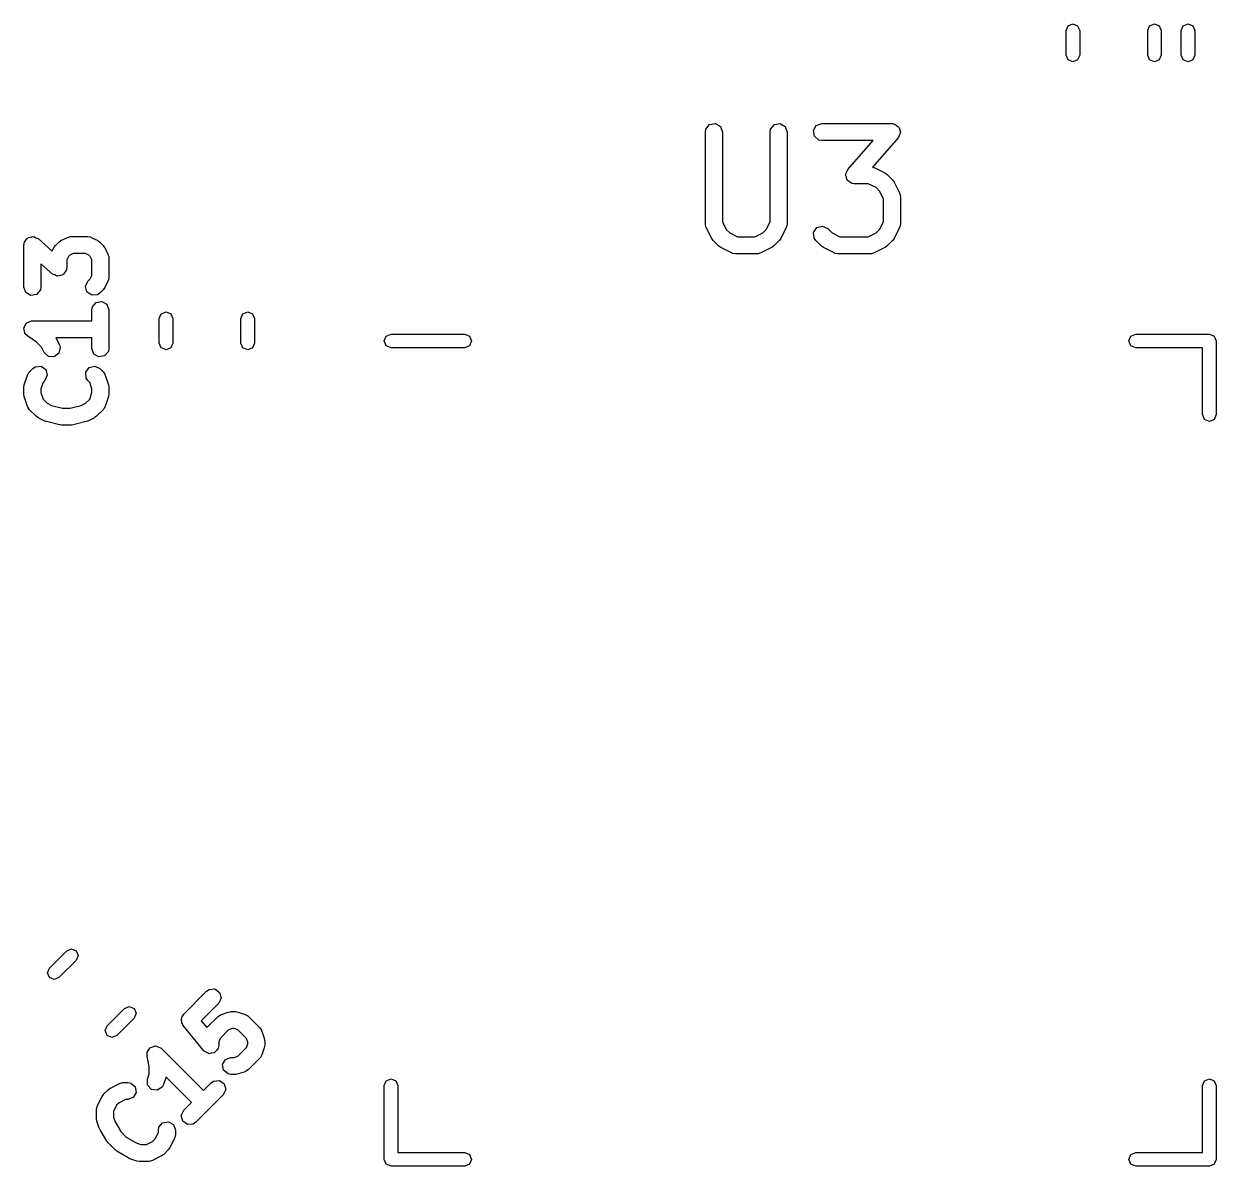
# Model space of a CAD drawing. Extents: x 184.8 to 212.7, y -69.8 to -26.1.
# Drawn here: x 191.73 to 202.25, y -58.56 to -48.49 of the extents above; entities that cross this region are included whole.
import ezdxf

# ---------------------------------------------------------------- set-up
doc = ezdxf.new("R2010")
doc.units = 0
doc.layers.add('BLACK', color=7, linetype='CONTINUOUS')

msp = doc.modelspace()

# ---------------------------------------------------------------- linework, layer by layer
at = {"layer": 'BLACK', "linetype": 'CONTINUOUS'}
for p, q in [((200.943, -48.5058), (200.986, -48.4882)), ((200.986, -48.4882), (201.028, -48.5058)), ((201.663, -48.5058), (201.706, -48.4882)), ((201.706, -48.4882), (201.748, -48.5058)), ((201.959, -48.5058), (202.002, -48.4882)), ((202.002, -48.4882), (202.044, -48.5058)), ((200.926, -48.5482), (200.943, -48.5058)), ((200.926, -48.7639), (200.926, -48.5482)), ((201.028, -48.5058), (201.046, -48.5482)), ((201.046, -48.5482), (201.046, -48.7639)), ((201.646, -48.5482), (201.663, -48.5058)), ((201.646, -48.7639), (201.646, -48.5482)), ((201.748, -48.5058), (201.766, -48.5482)), ((201.766, -48.5482), (201.766, -48.7639)), ((201.942, -48.5482), (201.959, -48.5058)), ((201.942, -48.7639), (201.942, -48.5482)), ((202.044, -48.5058), (202.062, -48.5482)), ((202.062, -48.5482), (202.062, -48.7639)), ((200.943, -48.8063), (200.926, -48.7639)), ((200.986, -48.8239), (200.943, -48.8063)), ((201.028, -48.8063), (200.986, -48.8239)), ((201.046, -48.7639), (201.028, -48.8063)), ((201.663, -48.8063), (201.646, -48.7639)), ((201.706, -48.8239), (201.663, -48.8063)), ((201.748, -48.8063), (201.706, -48.8239)), ((201.766, -48.7639), (201.748, -48.8063)), ((201.959, -48.8063), (201.942, -48.7639)), ((202.002, -48.8239), (201.959, -48.8063)), ((202.044, -48.8063), (202.002, -48.8239)), ((202.062, -48.7639), (202.044, -48.8063)), ((197.743, -49.4424), (197.748, -49.4167)), ((197.743, -50.2519), (197.743, -49.4424)), ((197.748, -49.4167), (197.781, -49.3774)), ((197.781, -49.3774), (197.831, -49.3685)), ((197.831, -49.3685), (197.876, -49.3942)), ((197.876, -49.3942), (197.893, -49.4424)), ((197.893, -49.4424), (197.893, -50.2342)), ((198.315, -49.4424), (198.319, -49.4167)), ((198.315, -50.2342), (198.315, -49.4424)), ((198.319, -49.4167), (198.352, -49.3774)), ((198.352, -49.3774), (198.403, -49.3685)), ((198.403, -49.3685), (198.447, -49.3942)), ((198.447, -49.3942), (198.465, -49.4424)), ((198.465, -49.4424), (198.465, -50.2519)), ((198.697, -49.4294), (198.722, -49.3849)), ((198.706, -49.4799), (198.697, -49.4294)), ((198.722, -49.3849), (198.77, -49.3674)), ((198.77, -49.3674), (199.39, -49.3674)), ((199.39, -49.3674), (199.401, -49.3693)), ((199.401, -49.3693), (199.404, -49.3688)), ((199.404, -49.3688), (199.407, -49.3704)), ((199.407, -49.3704), (199.415, -49.3719)), ((199.415, -49.3719), (199.431, -49.3849)), ((199.431, -49.3849), (199.448, -49.3954)), ((199.448, -49.3954), (199.45, -49.401)), ((199.45, -49.401), (199.454, -49.4049)), ((199.454, -49.4049), (199.458, -49.4248)), ((199.458, -49.4248), (199.465, -49.4439)), ((199.465, -49.4439), (199.462, -49.4495)), ((198.745, -49.5129), (198.706, -49.4799)), ((198.77, -49.5174), (198.745, -49.5129)), ((199.224, -49.5174), (198.77, -49.5174)), ((199, -49.7739), (199.224, -49.5174)), ((199.446, -49.4918), (199.218, -49.7518)), ((199.453, -49.4729), (199.446, -49.4918)), ((199.463, -49.4554), (199.453, -49.4729)), ((199.462, -49.4495), (199.463, -49.4554)), ((199.218, -49.7518), (199.225, -49.7529)), ((199.225, -49.7529), (199.228, -49.7557)), ((199.228, -49.7557), (199.233, -49.7563)), ((199.233, -49.7563), (199.328, -49.8039)), ((198.981, -49.8218), (198.983, -49.8162)), ((198.988, -49.8409), (198.981, -49.8218)), ((198.982, -49.8103), (198.992, -49.7928)), ((198.983, -49.8162), (198.982, -49.8103)), ((198.991, -49.8608), (198.988, -49.8409)), ((198.996, -49.8647), (198.991, -49.8608)), ((198.992, -49.7928), (199, -49.7739)), ((198.998, -49.8703), (198.996, -49.8647)), ((199.328, -49.8039), (199.346, -49.8172)), ((199.346, -49.8172), (199.347, -49.8179)), ((199.347, -49.8179), (199.395, -49.8655)), ((199.015, -49.8808), (198.998, -49.8703)), ((199.031, -49.8938), (199.015, -49.8808)), ((199.039, -49.8953), (199.031, -49.8938)), ((199.042, -49.8969), (199.039, -49.8953)), ((199.045, -49.8964), (199.042, -49.8969)), ((199.056, -49.8983), (199.045, -49.8964)), ((199.181, -49.8983), (199.056, -49.8983)), ((199.25, -49.9326), (199.181, -49.8983)), ((199.28, -49.963), (199.25, -49.9326)), ((199.315, -50.0315), (199.28, -49.963)), ((199.395, -49.8655), (199.408, -49.8839)), ((199.408, -49.8839), (199.409, -49.885)), ((199.409, -49.885), (199.457, -49.9803)), ((199.315, -50.2342), (199.315, -50.0315)), ((199.457, -49.9803), (199.464, -50.0052)), ((199.464, -50.0052), (199.463, -50.0096)), ((199.463, -50.0096), (199.465, -50.0138)), ((199.465, -50.0138), (199.465, -50.2519)), ((197.745, -50.2561), (197.743, -50.2519)), ((197.744, -50.2605), (197.745, -50.2561)), ((197.751, -50.2854), (197.744, -50.2605)), ((197.799, -50.3807), (197.751, -50.2854)), ((197.893, -50.2342), (197.927, -50.3027)), ((198.28, -50.3027), (198.315, -50.2342)), ((198.457, -50.2854), (198.409, -50.3807)), ((198.46, -50.2776), (198.457, -50.281)), ((198.457, -50.281), (198.457, -50.2854)), ((198.465, -50.2519), (198.46, -50.2776)), ((198.727, -50.2857), (198.777, -50.2724)), ((198.777, -50.2724), (198.824, -50.2941)), ((199.28, -50.3027), (199.315, -50.2342)), ((199.457, -50.2854), (199.409, -50.3807)), ((199.46, -50.2776), (199.457, -50.281)), ((199.457, -50.281), (199.457, -50.2854)), ((199.465, -50.2519), (199.46, -50.2776)), ((191.748, -50.3977), (191.758, -50.3804)), ((191.758, -50.3804), (191.764, -50.3785)), ((191.764, -50.3785), (191.768, -50.3739)), ((191.768, -50.3739), (191.788, -50.3704)), ((191.788, -50.3704), (191.807, -50.3639)), ((191.807, -50.3639), (191.812, -50.3661)), ((191.812, -50.3661), (191.818, -50.365)), ((191.818, -50.365), (191.836, -50.3751)), ((191.836, -50.3751), (191.855, -50.3824)), ((191.855, -50.3824), (191.98, -50.4924)), ((192.057, -50.4004), (192.114, -50.3718)), ((192.114, -50.3718), (192.139, -50.3644)), ((192.139, -50.3644), (192.144, -50.3654)), ((192.144, -50.3654), (192.148, -50.3639)), ((192.148, -50.3639), (192.291, -50.3639)), ((192.291, -50.3639), (192.317, -50.3684)), ((192.317, -50.3684), (192.32, -50.3713)), ((192.32, -50.3713), (192.324, -50.3718)), ((192.324, -50.3718), (192.382, -50.4004)), ((197.8, -50.3818), (197.799, -50.3807)), ((197.813, -50.4002), (197.8, -50.3818)), ((197.927, -50.3027), (197.958, -50.3331)), ((197.958, -50.3331), (198.026, -50.3674)), ((198.026, -50.3674), (198.181, -50.3674)), ((198.181, -50.3674), (198.25, -50.3331)), ((198.25, -50.3331), (198.28, -50.3027)), ((198.409, -50.3807), (198.396, -50.3987)), ((198.698, -50.3277), (198.727, -50.2857)), ((198.703, -50.3788), (198.698, -50.3277)), ((198.717, -50.4002), (198.703, -50.3788)), ((198.824, -50.2941), (198.863, -50.3331)), ((198.863, -50.3331), (198.931, -50.3674)), ((198.931, -50.3674), (199.181, -50.3674)), ((199.181, -50.3674), (199.25, -50.3331)), ((199.25, -50.3331), (199.28, -50.3027)), ((199.409, -50.3807), (199.396, -50.3987)), ((191.73, -50.4389), (191.732, -50.4278)), ((191.73, -50.8103), (191.73, -50.4389)), ((191.732, -50.4243), (191.733, -50.4217)), ((191.732, -50.4278), (191.732, -50.4243)), ((191.733, -50.4217), (191.735, -50.4132)), ((191.735, -50.4132), (191.748, -50.3977)), ((191.98, -50.4924), (191.995, -50.4625)), ((191.995, -50.4625), (192.009, -50.4445)), ((192.009, -50.443), (192.038, -50.4144)), ((192.009, -50.4445), (192.009, -50.443)), ((192.038, -50.4144), (192.056, -50.4016)), ((192.056, -50.4016), (192.057, -50.4004)), ((192.382, -50.4004), (192.4, -50.4137)), ((192.4, -50.4137), (192.401, -50.4144)), ((192.401, -50.4144), (192.43, -50.443)), ((192.43, -50.443), (192.443, -50.4614)), ((192.443, -50.4614), (192.444, -50.4625)), ((192.444, -50.4625), (192.472, -50.5196)), ((197.86, -50.4478), (197.813, -50.4002)), ((197.862, -50.4485), (197.86, -50.4478)), ((197.88, -50.4618), (197.862, -50.4485)), ((197.975, -50.5095), (197.88, -50.4618)), ((198.328, -50.4618), (198.233, -50.5095)), ((198.329, -50.4607), (198.328, -50.4618)), ((198.347, -50.4478), (198.329, -50.4607)), ((198.395, -50.4002), (198.347, -50.4478)), ((198.396, -50.3987), (198.395, -50.4002)), ((198.765, -50.4478), (198.717, -50.4002)), ((198.767, -50.4485), (198.765, -50.4478)), ((198.785, -50.4618), (198.767, -50.4485)), ((198.88, -50.5095), (198.785, -50.4618)), ((199.328, -50.4618), (199.233, -50.5095)), ((199.329, -50.4607), (199.328, -50.4618)), ((199.347, -50.4478), (199.329, -50.4607)), ((199.395, -50.4002), (199.347, -50.4478)), ((199.396, -50.3987), (199.395, -50.4002)), ((192.124, -50.5404), (192.109, -50.5709)), ((192.109, -50.5709), (192.109, -50.6389)), ((192.135, -50.5291), (192.124, -50.5404)), ((192.166, -50.5139), (192.135, -50.5291)), ((192.273, -50.5139), (192.166, -50.5139)), ((192.304, -50.5291), (192.273, -50.5139)), ((192.315, -50.5404), (192.304, -50.5291)), ((192.33, -50.5709), (192.315, -50.5404)), ((192.33, -50.7069), (192.33, -50.5709)), ((192.472, -50.5196), (192.48, -50.5446)), ((192.48, -50.5446), (192.479, -50.5489)), ((192.479, -50.5489), (192.48, -50.5532)), ((192.48, -50.5532), (192.48, -50.7246)), ((197.979, -50.51), (197.975, -50.5095)), ((197.983, -50.5129), (197.979, -50.51)), ((198.009, -50.5174), (197.983, -50.5129)), ((198.199, -50.5174), (198.009, -50.5174)), ((198.203, -50.5158), (198.199, -50.5174)), ((198.208, -50.5169), (198.203, -50.5158)), ((198.233, -50.5095), (198.208, -50.5169)), ((198.884, -50.51), (198.88, -50.5095)), ((198.888, -50.5129), (198.884, -50.51)), ((198.913, -50.5174), (198.888, -50.5129)), ((199.199, -50.5174), (198.913, -50.5174)), ((199.203, -50.5158), (199.199, -50.5174)), ((199.208, -50.5169), (199.203, -50.5158)), ((199.233, -50.5095), (199.208, -50.5169)), ((191.984, -50.6953), (191.88, -50.6042)), ((191.88, -50.6042), (191.88, -50.8103)), ((192.003, -50.7026), (191.984, -50.6953)), ((192.021, -50.7127), (192.003, -50.7026)), ((192.071, -50.7038), (192.051, -50.7073)), ((192.075, -50.6992), (192.071, -50.7038)), ((192.081, -50.6973), (192.075, -50.6992)), ((192.091, -50.68), (192.081, -50.6973)), ((192.104, -50.6645), (192.091, -50.68)), ((192.106, -50.6561), (192.104, -50.6645)), ((192.107, -50.6534), (192.106, -50.6561)), ((192.109, -50.6389), (192.107, -50.65)), ((192.107, -50.65), (192.107, -50.6534)), ((191.748, -50.8585), (191.73, -50.8103)), ((191.88, -50.8103), (191.876, -50.836)), ((192.027, -50.7117), (192.021, -50.7127)), ((192.032, -50.7139), (192.027, -50.7117)), ((192.051, -50.7073), (192.032, -50.7139)), ((192.273, -50.8038), (192.295, -50.7573)), ((192.287, -50.8533), (192.273, -50.8038)), ((192.295, -50.7573), (192.315, -50.7373)), ((192.315, -50.7373), (192.33, -50.7069)), ((192.472, -50.7581), (192.444, -50.8153)), ((192.473, -50.7537), (192.472, -50.7581)), ((192.476, -50.7502), (192.473, -50.7537)), ((192.48, -50.7246), (192.476, -50.7502)), ((191.792, -50.8842), (191.748, -50.8585)), ((191.843, -50.8753), (191.792, -50.8842)), ((191.876, -50.836), (191.843, -50.8753)), ((192.329, -50.8827), (192.287, -50.8533)), ((192.38, -50.8783), (192.329, -50.8827)), ((192.401, -50.8633), (192.38, -50.8783)), ((192.43, -50.8348), (192.401, -50.8633)), ((192.444, -50.8153), (192.43, -50.8333)), ((192.43, -50.8333), (192.43, -50.8348)), ((192.33, -51.0103), (192.335, -50.9847)), ((192.33, -51.1067), (192.33, -51.0103)), ((192.335, -50.9847), (192.368, -50.9454)), ((192.368, -50.9454), (192.418, -50.9364)), ((192.418, -50.9364), (192.463, -50.9621)), ((192.463, -50.9621), (192.48, -51.0103)), ((192.48, -51.0103), (192.48, -51.3532)), ((191.755, -51.128), (191.757, -51.1243)), ((191.757, -51.1243), (191.777, -51.1168)), ((191.777, -51.1168), (191.797, -51.1072)), ((191.797, -51.1072), (191.801, -51.1082)), ((191.801, -51.1082), (191.805, -51.1067)), ((191.805, -51.1067), (192.33, -51.1067)), ((192.925, -51.0882), (192.942, -51.0458)), ((192.925, -51.3039), (192.925, -51.0882)), ((192.942, -51.0458), (192.985, -51.0282)), ((192.985, -51.0282), (193.027, -51.0458)), ((193.027, -51.0458), (193.045, -51.0882)), ((193.045, -51.0882), (193.045, -51.3039)), ((193.645, -51.0882), (193.662, -51.0458)), ((193.645, -51.3039), (193.645, -51.0882)), ((193.662, -51.0458), (193.705, -51.0282)), ((193.705, -51.0282), (193.747, -51.0458)), ((193.747, -51.0458), (193.765, -51.0882)), ((193.765, -51.0882), (193.765, -51.3039)), ((191.73, -51.1769), (191.732, -51.173)), ((191.736, -51.1978), (191.73, -51.1769)), ((191.731, -51.1687), (191.742, -51.1499)), ((191.732, -51.173), (191.731, -51.1687)), ((191.74, -51.2192), (191.736, -51.1978)), ((191.744, -51.222), (191.74, -51.2192)), ((191.742, -51.1499), (191.751, -51.1299)), ((191.745, -51.2261), (191.744, -51.222)), ((191.764, -51.2441), (191.745, -51.2261)), ((191.751, -51.1299), (191.755, -51.128)), ((194.928, -51.2426), (194.97, -51.225)), ((194.97, -51.225), (195.62, -51.225)), ((195.62, -51.225), (195.662, -51.2426)), ((201.498, -51.2426), (201.54, -51.225)), ((201.54, -51.225), (202.19, -51.225)), ((202.19, -51.225), (202.232, -51.2426)), ((191.843, -51.2972), (191.764, -51.2441)), ((191.886, -51.3404), (191.843, -51.2972)), ((192.33, -51.2567), (192.011, -51.2567)), ((192.011, -51.2567), (192.014, -51.2614)), ((192.014, -51.2614), (192.015, -51.2625)), ((192.015, -51.2625), (192.044, -51.3196)), ((192.044, -51.3196), (192.051, -51.3446)), ((192.33, -51.3532), (192.33, -51.2567)), ((192.942, -51.3463), (192.925, -51.3039)), ((193.045, -51.3039), (193.027, -51.3463)), ((193.662, -51.3463), (193.645, -51.3039)), ((193.765, -51.3039), (193.747, -51.3463)), ((194.91, -51.285), (194.928, -51.2426)), ((194.928, -51.3274), (194.91, -51.285)), ((194.97, -51.345), (194.928, -51.3274)), ((195.662, -51.3274), (195.62, -51.345)), ((195.662, -51.2426), (195.68, -51.285)), ((195.68, -51.285), (195.662, -51.3274)), ((201.48, -51.285), (201.498, -51.2426)), ((201.498, -51.3274), (201.48, -51.285)), ((201.54, -51.345), (201.498, -51.3274)), ((202.232, -51.2426), (202.25, -51.285)), ((202.25, -51.285), (202.25, -51.935)), ((191.91, -51.3867), (191.886, -51.3404)), ((191.947, -51.422), (191.91, -51.3867)), ((191.998, -51.425), (191.947, -51.422)), ((192.039, -51.3945), (191.998, -51.425)), ((192.051, -51.3446), (192.039, -51.3945)), ((192.348, -51.4014), (192.33, -51.3532)), ((192.392, -51.427), (192.348, -51.4014)), ((192.443, -51.4181), (192.392, -51.427)), ((192.476, -51.3788), (192.443, -51.4181)), ((192.48, -51.3532), (192.476, -51.3788)), ((192.985, -51.3639), (192.942, -51.3463)), ((193.027, -51.3463), (192.985, -51.3639)), ((193.705, -51.3639), (193.662, -51.3463)), ((193.747, -51.3463), (193.705, -51.3639)), ((195.62, -51.345), (194.97, -51.345)), ((202.13, -51.345), (201.54, -51.345)), ((202.13, -51.935), (202.13, -51.345)), ((191.781, -51.5573), (191.809, -51.5287)), ((191.809, -51.5287), (191.831, -51.5138)), ((191.831, -51.5138), (191.882, -51.5093)), ((191.882, -51.5093), (191.924, -51.5387)), ((191.924, -51.5387), (191.937, -51.5883)), ((192.276, -51.5623), (192.305, -51.5203)), ((192.305, -51.5203), (192.355, -51.507)), ((192.355, -51.507), (192.401, -51.5287)), ((192.401, -51.5287), (192.43, -51.5573)), ((191.734, -51.6723), (191.763, -51.5866)), ((191.763, -51.5866), (191.775, -51.5637)), ((191.775, -51.5637), (191.779, -51.5613)), ((191.779, -51.5613), (191.781, -51.5573)), ((191.899, -51.6508), (191.88, -51.7082)), ((191.915, -51.6348), (191.899, -51.6508)), ((191.937, -51.5883), (191.915, -51.6348)), ((192.28, -51.6134), (192.276, -51.5623)), ((192.295, -51.6348), (192.28, -51.6134)), ((192.311, -51.6508), (192.295, -51.6348)), ((192.33, -51.7082), (192.311, -51.6508)), ((192.43, -51.5573), (192.445, -51.5786)), ((192.445, -51.5786), (192.445, -51.5831)), ((192.445, -51.5831), (192.448, -51.5866)), ((192.448, -51.5866), (192.476, -51.6723)), ((191.73, -51.696), (191.734, -51.6739)), ((191.73, -51.7532), (191.73, -51.696)), ((191.731, -51.7547), (191.73, -51.7532)), ((191.734, -51.7769), (191.731, -51.7547)), ((191.734, -51.6739), (191.734, -51.6723)), ((191.88, -51.7082), (191.88, -51.741)), ((191.88, -51.741), (191.899, -51.7984)), ((192.311, -51.7984), (192.33, -51.741)), ((192.33, -51.741), (192.33, -51.7082)), ((192.476, -51.6723), (192.48, -51.6945)), ((192.48, -51.7532), (192.476, -51.7752)), ((192.48, -51.6945), (192.48, -51.696)), ((192.48, -51.696), (192.48, -51.7532)), ((191.763, -51.8626), (191.734, -51.7769)), ((191.765, -51.8661), (191.763, -51.8626)), ((191.899, -51.7984), (191.935, -51.8344)), ((191.935, -51.8344), (191.974, -51.8538)), ((191.974, -51.8538), (192.072, -51.8782)), ((192.139, -51.8782), (192.236, -51.8538)), ((192.236, -51.8538), (192.275, -51.8344)), ((192.275, -51.8344), (192.311, -51.7984)), ((192.448, -51.8626), (192.435, -51.8855)), ((192.476, -51.7769), (192.448, -51.8626)), ((192.476, -51.7752), (192.476, -51.7769)), ((191.766, -51.8706), (191.765, -51.8661)), ((191.781, -51.8919), (191.766, -51.8706)), ((191.838, -51.9491), (191.781, -51.8919)), ((191.839, -51.9497), (191.838, -51.9491)), ((191.857, -51.9631), (191.839, -51.9497)), ((191.914, -51.9917), (191.857, -51.9631)), ((192.072, -51.8782), (192.139, -51.8782)), ((192.353, -51.9631), (192.296, -51.9917)), ((192.354, -51.9619), (192.353, -51.9631)), ((192.372, -51.9491), (192.354, -51.9619)), ((192.43, -51.8919), (192.372, -51.9491)), ((192.432, -51.8878), (192.43, -51.8919)), ((192.435, -51.8855), (192.432, -51.8878)), ((202.148, -51.9774), (202.13, -51.935)), ((202.25, -51.935), (202.232, -51.9774)), ((191.918, -51.9921), (191.914, -51.9917)), ((191.93, -51.9973), (191.918, -51.9921)), ((192.044, -52.0259), (191.93, -51.9973)), ((192.048, -52.0256), (192.044, -52.0259)), ((192.062, -52.0282), (192.048, -52.0256)), ((192.148, -52.0282), (192.062, -52.0282)), ((192.151, -52.027), (192.148, -52.0282)), ((192.166, -52.0259), (192.151, -52.027)), ((192.281, -51.9973), (192.166, -52.0259)), ((192.283, -51.9954), (192.281, -51.9973)), ((192.296, -51.9917), (192.283, -51.9954)), ((202.19, -51.995), (202.148, -51.9774)), ((202.232, -51.9774), (202.19, -51.995)), ((191.956, -56.8173), (192.108, -56.6648)), ((192.108, -56.6648), (192.15, -56.6472)), ((192.15, -56.6472), (192.193, -56.6648)), ((192.193, -56.6648), (192.21, -56.7072)), ((192.193, -56.7496), (192.04, -56.9021)), ((192.21, -56.7072), (192.193, -56.7496)), ((191.938, -56.8597), (191.956, -56.8173)), ((191.956, -56.9021), (191.938, -56.8597)), ((191.998, -56.9197), (191.956, -56.9021)), ((192.04, -56.9021), (191.998, -56.9197)), ((193.343, -57.0217), (193.364, -57.0067)), ((193.364, -57.0067), (193.415, -57.0022)), ((193.415, -57.0022), (193.457, -57.0317)), ((193.141, -57.2237), (193.343, -57.0217)), ((193.47, -57.0812), (193.449, -57.1277)), ((193.457, -57.0317), (193.47, -57.0812)), ((192.465, -57.3264), (192.617, -57.1739)), ((192.617, -57.1739), (192.66, -57.1563)), ((192.66, -57.1563), (192.702, -57.1739)), ((192.702, -57.1739), (192.72, -57.2163)), ((192.72, -57.2163), (192.702, -57.2588)), ((193.134, -57.2381), (193.141, -57.2237)), ((193.449, -57.1277), (193.295, -57.2818)), ((193.465, -57.2289), (193.47, -57.2286)), ((193.47, -57.2286), (193.473, -57.2258)), ((193.473, -57.2258), (193.534, -57.2056)), ((193.534, -57.2056), (193.556, -57.2023)), ((193.556, -57.2023), (193.557, -57.2017)), ((193.557, -57.2017), (193.598, -57.2017)), ((193.598, -57.2017), (193.62, -57.2056)), ((193.62, -57.2056), (193.622, -57.2056)), ((193.622, -57.2056), (193.682, -57.2258)), ((193.682, -57.2258), (193.705, -57.2382)), ((192.447, -57.3688), (192.465, -57.3264)), ((192.702, -57.2588), (192.549, -57.4113)), ((193.119, -57.2702), (193.123, -57.2607)), ((193.123, -57.2856), (193.119, -57.2702)), ((193.123, -57.2607), (193.124, -57.2502)), ((193.123, -57.3015), (193.123, -57.2856)), ((193.132, -57.3167), (193.123, -57.3015)), ((193.124, -57.2502), (193.134, -57.2381)), ((193.132, -57.3197), (193.132, -57.3167)), ((193.134, -57.3207), (193.132, -57.3197)), ((193.136, -57.3242), (193.134, -57.3207)), ((193.318, -57.5464), (193.136, -57.3242)), ((193.295, -57.2818), (193.345, -57.3429)), ((193.345, -57.3429), (193.444, -57.2439)), ((193.444, -57.2439), (193.465, -57.2289)), ((193.705, -57.2382), (193.707, -57.242)), ((193.707, -57.242), (193.711, -57.2439)), ((193.711, -57.2439), (193.812, -57.3449)), ((192.465, -57.4113), (192.447, -57.3688)), ((192.507, -57.4288), (192.465, -57.4113)), ((192.549, -57.4113), (192.507, -57.4288)), ((193.461, -57.4384), (193.451, -57.4707)), ((193.537, -57.3625), (193.461, -57.4384)), ((193.57, -57.3517), (193.537, -57.3625)), ((193.586, -57.3517), (193.57, -57.3517)), ((193.618, -57.3625), (193.586, -57.3517)), ((193.694, -57.4384), (193.618, -57.3625)), ((193.705, -57.4707), (193.694, -57.4384)), ((193.812, -57.3449), (193.827, -57.3662)), ((193.827, -57.3662), (193.828, -57.3707)), ((193.828, -57.3707), (193.831, -57.3742)), ((193.831, -57.3742), (193.851, -57.4348)), ((193.851, -57.4348), (193.854, -57.457)), ((192.818, -57.5604), (192.831, -57.5425)), ((192.831, -57.5425), (192.841, -57.5234)), ((192.841, -57.5234), (192.845, -57.5219)), ((192.845, -57.5219), (192.848, -57.5183)), ((192.848, -57.5183), (192.869, -57.5127)), ((192.869, -57.5127), (192.889, -57.5048)), ((192.889, -57.5048), (192.893, -57.5062)), ((192.893, -57.5062), (192.897, -57.505)), ((192.897, -57.505), (192.917, -57.5142)), ((192.917, -57.5142), (192.938, -57.5212)), ((192.938, -57.5212), (192.94, -57.5249)), ((192.94, -57.5249), (192.944, -57.5267)), ((192.944, -57.5267), (193.315, -57.898)), ((193.446, -57.5255), (193.429, -57.5446)), ((193.451, -57.499), (193.446, -57.5246)), ((193.446, -57.5246), (193.446, -57.525)), ((193.446, -57.525), (193.446, -57.5255)), ((193.451, -57.4707), (193.451, -57.499)), ((193.618, -57.595), (193.694, -57.519)), ((193.694, -57.519), (193.705, -57.4868)), ((193.705, -57.4868), (193.705, -57.4707)), ((193.851, -57.5227), (193.831, -57.5833)), ((193.855, -57.499), (193.851, -57.521)), ((193.851, -57.521), (193.851, -57.5227)), ((193.854, -57.457), (193.855, -57.4585)), ((193.855, -57.4585), (193.855, -57.499)), ((192.817, -57.5684), (192.819, -57.5646)), ((192.817, -57.5945), (192.817, -57.5684)), ((192.836, -57.6882), (192.817, -57.5945)), ((192.819, -57.5646), (192.818, -57.5604)), ((193.318, -57.5467), (193.318, -57.5464)), ((193.318, -57.5472), (193.318, -57.5467)), ((193.34, -57.5598), (193.318, -57.5472)), ((193.362, -57.5726), (193.34, -57.5598)), ((193.363, -57.5728), (193.362, -57.5726)), ((193.362, -57.5726), (193.362, -57.5726)), ((193.387, -57.5684), (193.363, -57.5728)), ((193.412, -57.5644), (193.387, -57.5684)), ((193.413, -57.564), (193.412, -57.5644)), ((193.429, -57.5446), (193.413, -57.5639)), ((193.413, -57.5639), (193.413, -57.564)), ((193.484, -57.6678), (193.509, -57.6233)), ((193.509, -57.6233), (193.557, -57.6058)), ((193.557, -57.6058), (193.586, -57.6058)), ((193.586, -57.6058), (193.618, -57.595)), ((193.812, -57.6126), (193.711, -57.7136)), ((193.814, -57.6085), (193.812, -57.6126)), ((193.818, -57.6062), (193.814, -57.6085)), ((193.831, -57.5833), (193.818, -57.6062)), ((192.82, -57.7985), (192.836, -57.7494)), ((192.836, -57.7494), (192.836, -57.6882)), ((193.492, -57.7183), (193.484, -57.6678)), ((193.532, -57.7513), (193.492, -57.7183)), ((193.557, -57.7558), (193.532, -57.7513)), ((193.622, -57.7519), (193.599, -57.7552)), ((193.682, -57.7317), (193.622, -57.7519)), ((193.686, -57.7289), (193.682, -57.7317)), ((193.69, -57.7285), (193.686, -57.7289)), ((193.711, -57.7136), (193.69, -57.7285)), ((192.494, -57.8763), (192.574, -57.8359)), ((192.574, -57.8359), (192.599, -57.8285)), ((192.599, -57.8285), (192.604, -57.8295)), ((192.604, -57.8295), (192.608, -57.828)), ((192.608, -57.828), (192.648, -57.828)), ((192.648, -57.828), (192.674, -57.8325)), ((192.674, -57.8325), (192.713, -57.8655)), ((192.821, -57.8498), (192.82, -57.7985)), ((192.855, -57.8882), (192.821, -57.8498)), ((192.962, -57.8459), (192.949, -57.8688)), ((192.982, -57.7853), (192.962, -57.8459)), ((192.983, -57.7781), (192.982, -57.7837)), ((192.982, -57.7837), (192.982, -57.7853)), ((193.209, -58.004), (192.983, -57.7781)), ((193.315, -57.898), (193.383, -57.8298)), ((193.383, -57.8298), (193.404, -57.8148)), ((193.404, -57.8148), (193.456, -57.8104)), ((193.456, -57.8104), (193.498, -57.8398)), ((193.498, -57.8398), (193.511, -57.8893)), ((193.598, -57.7558), (193.557, -57.7558)), ((193.599, -57.7552), (193.598, -57.7558)), ((194.91, -57.855), (194.928, -57.8126)), ((194.91, -58.505), (194.91, -57.855)), ((194.928, -57.8126), (194.97, -57.795)), ((194.97, -57.795), (195.012, -57.8126)), ((195.012, -57.8126), (195.03, -57.855)), ((195.03, -57.855), (195.03, -58.445)), ((202.13, -57.855), (202.148, -57.8126)), ((202.13, -58.445), (202.13, -57.855)), ((202.148, -57.8126), (202.19, -57.795)), ((202.19, -57.795), (202.232, -57.8126)), ((202.232, -57.8126), (202.25, -57.855)), ((202.25, -57.855), (202.25, -58.505)), ((192.379, -58.0311), (192.42, -57.9503)), ((192.42, -57.9503), (192.433, -57.9323)), ((192.433, -57.9323), (192.434, -57.9308)), ((192.434, -57.9308), (192.474, -57.8904)), ((192.474, -57.8904), (192.492, -57.8775)), ((192.492, -57.8775), (192.494, -57.8763)), ((192.696, -57.9605), (192.648, -57.978)), ((192.722, -57.916), (192.696, -57.9605)), ((192.713, -57.8655), (192.722, -57.916)), ((192.906, -57.8957), (192.855, -57.8882)), ((192.949, -57.8688), (192.906, -57.8957)), ((193.489, -57.9358), (193.247, -58.1783)), ((193.511, -57.8893), (193.489, -57.9358)), ((192.371, -58.0646), (192.376, -58.039)), ((192.371, -58.1454), (192.371, -58.0646)), ((192.376, -58.039), (192.379, -58.0355)), ((192.379, -58.0355), (192.379, -58.0311)), ((192.548, -58.0283), (192.521, -58.0823)), ((192.571, -58.0051), (192.548, -58.0283)), ((192.626, -57.978), (192.571, -58.0051)), ((192.648, -57.978), (192.626, -57.978)), ((193.141, -58.0722), (193.209, -58.004)), ((192.372, -58.147), (192.371, -58.1454)), ((192.375, -58.1692), (192.372, -58.147)), ((192.395, -58.2298), (192.375, -58.1692)), ((192.521, -58.0823), (192.521, -58.1333)), ((192.521, -58.1333), (192.535, -58.1745)), ((192.535, -58.1745), (192.587, -58.2606)), ((192.954, -58.1815), (193.005, -58.1726)), ((193.005, -58.1726), (193.049, -58.1983)), ((193.119, -58.1187), (193.141, -58.0722)), ((193.132, -58.1683), (193.119, -58.1187)), ((193.174, -58.1977), (193.132, -58.1683)), ((192.397, -58.2326), (192.395, -58.2298)), ((192.402, -58.2446), (192.397, -58.2326)), ((192.463, -58.3457), (192.402, -58.2446)), ((192.587, -58.2606), (192.634, -58.3081)), ((192.89, -58.3233), (192.917, -58.2692)), ((192.917, -58.2465), (192.921, -58.2208)), ((192.917, -58.2692), (192.917, -58.2465)), ((192.921, -58.2208), (192.954, -58.1815)), ((193.049, -58.1983), (193.067, -58.2465)), ((193.067, -58.2465), (193.067, -58.2869)), ((193.225, -58.1932), (193.174, -58.1977)), ((193.247, -58.1783), (193.225, -58.1932)), ((192.465, -58.3478), (192.463, -58.3457)), ((192.474, -58.3601), (192.465, -58.3478)), ((192.535, -58.4207), (192.474, -58.3601)), ((192.634, -58.3081), (192.72, -58.3597)), ((192.72, -58.3597), (192.761, -58.3735)), ((192.761, -58.3735), (192.812, -58.3735)), ((192.812, -58.3735), (192.866, -58.3464)), ((192.866, -58.3464), (192.89, -58.3233)), ((193.059, -58.3204), (193.018, -58.4012)), ((193.062, -58.3125), (193.059, -58.316)), ((193.059, -58.316), (193.059, -58.3204)), ((193.067, -58.2869), (193.062, -58.3125)), ((192.538, -58.4222), (192.535, -58.4207)), ((192.549, -58.432), (192.538, -58.4222)), ((192.65, -58.4926), (192.549, -58.432)), ((192.944, -58.4752), (192.864, -58.5156)), ((192.946, -58.474), (192.944, -58.4752)), ((192.964, -58.4611), (192.946, -58.474)), ((193.004, -58.4207), (192.964, -58.4611)), ((193.005, -58.4192), (193.004, -58.4207)), ((193.018, -58.4012), (193.005, -58.4192)), ((195.03, -58.445), (195.62, -58.445)), ((195.62, -58.445), (195.662, -58.4626)), ((195.662, -58.4626), (195.68, -58.505)), ((201.48, -58.505), (201.498, -58.4626)), ((201.498, -58.4626), (201.54, -58.445)), ((201.54, -58.445), (202.13, -58.445)), ((192.654, -58.4933), (192.65, -58.4926)), ((192.665, -58.4994), (192.654, -58.4933)), ((192.726, -58.5196), (192.665, -58.4994)), ((192.727, -58.5196), (192.726, -58.5196)), ((192.749, -58.5235), (192.727, -58.5196)), ((192.83, -58.5235), (192.749, -58.5235)), ((192.834, -58.522), (192.83, -58.5235)), ((192.839, -58.523), (192.834, -58.522)), ((192.864, -58.5156), (192.839, -58.523)), ((194.928, -58.5474), (194.91, -58.505)), ((194.97, -58.565), (194.928, -58.5474)), ((195.62, -58.565), (194.97, -58.565)), ((195.662, -58.5474), (195.62, -58.565)), ((195.68, -58.505), (195.662, -58.5474)), ((201.498, -58.5474), (201.48, -58.505)), ((201.54, -58.565), (201.498, -58.5474)), ((202.19, -58.565), (201.54, -58.565)), ((202.232, -58.5474), (202.19, -58.565)), ((202.25, -58.505), (202.232, -58.5474))]:
    msp.add_line(p, q, dxfattribs=at)

doc.saveas('drawing.dxf')
